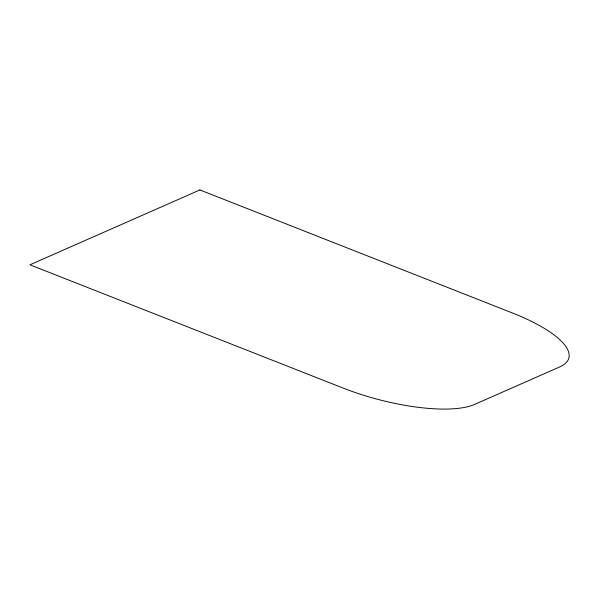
<?xml version="1.0" encoding="UTF-8"?>
<svg xmlns="http://www.w3.org/2000/svg" width="599" height="599" viewBox="0 0 599 599"><rect width="100%" height="100%" fill="white"/><g stroke="black" fill="none" stroke-linecap="round" stroke-linejoin="round"><path stroke-width="0.9" d="M199.894 189.943L29.95 264.803L342.763 387.942A102.07 31.036 14.9 0 0 474.625 404.415L559.593 366.985A102.07 31.036 14.9 0 0 512.707 313.09L199.894 189.943"/></g></svg>
